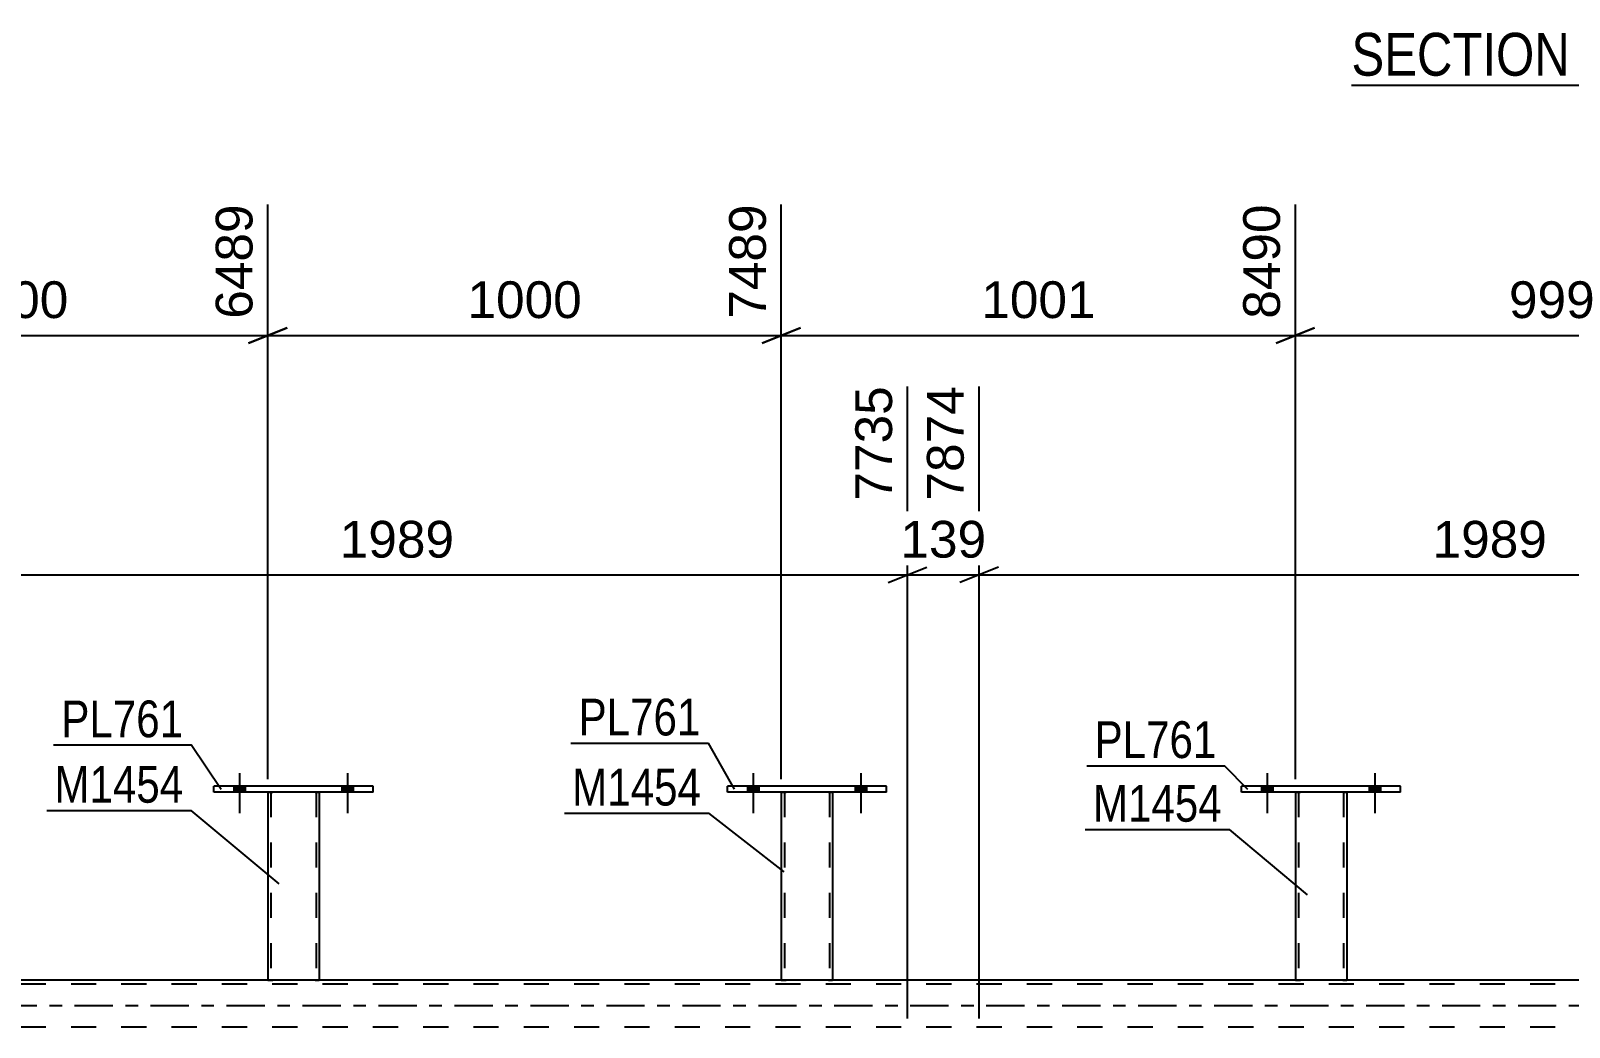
# Model space of a CAD drawing. Header units: millimetres. Extents: x 0 to 841, y 0 to 594.
# Drawn here: x 324.6 to 444.5, y 440.3 to 517.9 of the extents above; entities that cross this region are included whole.
import ezdxf

# ---------------------------------------------------------------- set-up
doc = ezdxf.new("R2010")
doc.units = ezdxf.units.MM
doc.linetypes.add('DXK_LINE_DOT2', pattern=[3.9198, 1.9599, -1.9599])
doc.linetypes.add('DXK_LINE_DOT3', pattern=[5.9187, 2.979, -0.9799, 0.9799, -0.9799])
doc.styles.add('Arial', font='ARIAL.TTF', dxfattribs={"height": 0.2})
doc.styles.add('Arial Narrow', font='ARIALN.TTF', dxfattribs={"height": 0.2})

# ---------------------------------------------------------------- blocks, each defined once
blk = doc.blocks.new('Unknown-317913800-12 - 1696')
at = {"color": 6, "linetype": 'Continuous'}
blk.add_line((427.54, 513.69), (455.19, 513.69), dxfattribs=at)
at = {"color": 0, "linetype": 'Continuous'}
for points in [[(445.65, 514.44), (445.65, 517.94), (427.54, 517.94), (427.54, 514.44)], [(449.26, 514.44), (449.26, 517.94), (446.7, 517.94), (446.7, 514.44)], [(451.58, 514.44), (451.58, 517.94), (450.31, 517.94), (450.31, 514.44)], [(455.19, 514.44), (455.19, 517.94), (452.63, 517.94), (452.63, 514.44)]]:
    blk.add_wipeout(points, dxfattribs=at)
at = {"color": 7, "linetype": 'Continuous', "style": 'Arial Narrow'}
for s, p in [('SECTION ', (427.54, 514.44)), ('A', (446.7, 514.44)), ('A', (452.63, 514.44)), ('-', (450.31, 514.44))]:
    blk.add_text(s, height=3.34, dxfattribs=at).set_placement(p)
blk = doc.blocks.new('Bolt-317913800-3298 - 2863')
at = {"linetype": 'Continuous'}
for points in [[(380.48, 458.6), (381.36, 458.6), (381.36, 459.08), (380.48, 459.08)], [(388.88, 458.6), (389.76, 458.6), (389.76, 459.08), (388.88, 459.08)]]:
    blk.add_hatch(color=1, dxfattribs=at).paths.add_polyline_path(points)
at = {"color": 1, "linetype": 'Continuous'}
for p, q in [((380.48, 459.08), (380.48, 458.6)), ((380.92, 460.08), (380.92, 456.96)), ((381.36, 459.08), (381.36, 458.6)), ((388.88, 459.08), (388.88, 458.6)), ((389.32, 460.08), (389.32, 456.96)), ((389.76, 459.08), (389.76, 458.6))]:
    blk.add_line(p, q, dxfattribs=at)
blk = doc.blocks.new('Bolt-317913800-2971 - 2863')
at = {"linetype": 'Continuous'}
for points in [[(420.53, 458.6), (421.41, 458.6), (421.41, 459.08), (420.53, 459.08)], [(428.93, 458.6), (429.81, 458.6), (429.81, 459.08), (428.93, 459.08)]]:
    blk.add_hatch(color=1, dxfattribs=at).paths.add_polyline_path(points)
at = {"color": 1, "linetype": 'Continuous'}
for p, q in [((420.53, 459.08), (420.53, 458.6)), ((420.97, 460.08), (420.97, 456.96)), ((421.41, 459.08), (421.41, 458.6)), ((428.93, 459.08), (428.93, 458.6)), ((429.37, 460.08), (429.37, 456.96)), ((429.81, 459.08), (429.81, 458.6))]:
    blk.add_line(p, q, dxfattribs=at)
blk = doc.blocks.new('Part-317913800-2928 - 2863')
at = {"color": 7, "linetype": 'DXK_LINE_DOT2'}
for p, q in [((760.92, 443.64), (83.56, 443.64)), ((760.92, 443.96), (103.12, 443.96)), ((347.12, 443.96), (343.12, 443.96)), ((387.12, 443.96), (383.12, 443.96)), ((427.17, 443.96), (423.17, 443.96)), ((760.92, 440.28), (83.56, 440.28))]:
    blk.add_line(p, q, dxfattribs=at)
at = {"color": 2, "linetype": 'Continuous'}
for p, q in [((343.12, 443.96), (307.12, 443.96)), ((383.12, 443.96), (347.12, 443.96)), ((423.17, 443.96), (387.12, 443.96)), ((463.12, 443.96), (427.17, 443.96))]:
    blk.add_line(p, q, dxfattribs=at)
at = {"color": 7, "linetype": 'DXK_LINE_DOT3'}
blk.add_line((73.56, 441.96), (760.92, 441.96), dxfattribs=at)
blk = doc.blocks.new('Bolt-317913800-2969 - 2863')
at = {"linetype": 'Continuous'}
for points in [[(380.48, 458.6), (381.36, 458.6), (381.36, 459.08), (380.48, 459.08)], [(388.88, 458.6), (389.76, 458.6), (389.76, 459.08), (388.88, 459.08)]]:
    blk.add_hatch(color=1, dxfattribs=at).paths.add_polyline_path(points)
at = {"color": 1, "linetype": 'Continuous'}
for p, q in [((380.48, 459.08), (380.48, 458.6)), ((380.92, 460.08), (380.92, 456.96)), ((381.36, 459.08), (381.36, 458.6)), ((388.88, 459.08), (388.88, 458.6)), ((389.32, 460.08), (389.32, 456.96)), ((389.76, 459.08), (389.76, 458.6))]:
    blk.add_line(p, q, dxfattribs=at)
blk = doc.blocks.new('Bolt-317913800-2970 - 2863')
at = {"linetype": 'Continuous'}
for points in [[(420.53, 458.6), (421.41, 458.6), (421.41, 459.08), (420.53, 459.08)], [(428.93, 458.6), (429.81, 458.6), (429.81, 459.08), (428.93, 459.08)]]:
    blk.add_hatch(color=1, dxfattribs=at).paths.add_polyline_path(points)
at = {"color": 1, "linetype": 'Continuous'}
for p, q in [((420.53, 459.08), (420.53, 458.6)), ((420.97, 460.08), (420.97, 456.96)), ((421.41, 459.08), (421.41, 458.6)), ((428.93, 459.08), (428.93, 458.6)), ((429.37, 460.08), (429.37, 456.96)), ((429.81, 459.08), (429.81, 458.6))]:
    blk.add_line(p, q, dxfattribs=at)
blk = doc.blocks.new('Part-317913800-2989 - 2863')
at = {"color": 2, "linetype": 'Continuous'}
for p, q in [((418.97, 458.6), (418.97, 459.08)), ((431.37, 459.08), (418.97, 459.08)), ((431.37, 458.6), (431.37, 459.08)), ((431.37, 458.6), (418.97, 458.6))]:
    blk.add_line(p, q, dxfattribs=at)
blk = doc.blocks.new('Part-317913800-2999 - 2863')
at = {"color": 2, "linetype": 'Continuous'}
for p, q in [((338.92, 458.6), (338.92, 459.08)), ((351.32, 459.08), (338.92, 459.08)), ((351.32, 458.6), (351.32, 459.08)), ((351.32, 458.6), (338.92, 458.6))]:
    blk.add_line(p, q, dxfattribs=at)
blk = doc.blocks.new('Part-317913800-3004 - 2863')
at = {"color": 2, "linetype": 'Continuous'}
for p, q in [((383.12, 458.6), (383.12, 443.96)), ((387.12, 458.6), (387.12, 443.96)), ((383.15, 443.96), (383.12, 443.96)), ((383.26, 443.96), (383.15, 443.96)), ((383.41, 443.96), (383.26, 443.96)), ((386.82, 443.96), (383.41, 443.96)), ((386.98, 443.96), (386.82, 443.96)), ((387.08, 443.96), (386.98, 443.96)), ((387.12, 443.96), (387.08, 443.96))]:
    blk.add_line(p, q, dxfattribs=at)
at = {"color": 7, "linetype": 'DXK_LINE_DOT2'}
for p, q in [((383.12, 458.6), (383.12, 458.6)), ((383.12, 458.6), (383.12, 458.6)), ((383.12, 458.6), (383.12, 458.6)), ((383.15, 458.6), (383.12, 458.6)), ((383.12, 458.6), (383.15, 458.6)), ((383.26, 458.6), (383.15, 458.6)), ((383.15, 458.6), (383.26, 458.6)), ((383.41, 458.6), (383.26, 458.6)), ((383.26, 458.6), (383.41, 458.6)), ((383.36, 458.6), (383.36, 458.6)), ((383.36, 458.6), (383.36, 443.96)), ((383.37, 458.6), (383.36, 458.6)), ((383.36, 458.6), (383.37, 458.6)), ((383.43, 458.6), (383.37, 458.6)), ((383.37, 458.6), (383.43, 458.6)), ((386.82, 458.6), (383.41, 458.6)), ((386.82, 458.6), (383.41, 458.6)), ((386.73, 458.6), (383.43, 458.6)), ((383.43, 458.6), (383.5, 458.6)), ((386.81, 458.6), (383.5, 458.6)), ((386.81, 458.6), (386.73, 458.6)), ((386.86, 458.6), (386.81, 458.6)), ((386.81, 458.6), (386.86, 458.6)), ((386.82, 458.6), (386.98, 458.6)), ((386.98, 458.6), (386.82, 458.6)), ((386.88, 458.6), (386.86, 458.6)), ((386.86, 458.6), (386.88, 458.6)), ((386.88, 458.6), (386.88, 458.6)), ((386.88, 458.6), (386.88, 443.96)), ((386.98, 458.6), (387.08, 458.6)), ((387.08, 458.6), (386.98, 458.6)), ((387.08, 458.6), (387.12, 458.6)), ((387.12, 458.6), (387.08, 458.6)), ((387.12, 458.6), (387.12, 458.6)), ((387.12, 458.6), (387.12, 458.6)), ((387.12, 458.6), (387.12, 458.6)), ((383.12, 443.96), (383.15, 443.96)), ((383.15, 443.96), (383.26, 443.96)), ((383.26, 443.96), (383.41, 443.96)), ((383.37, 443.96), (383.36, 443.96)), ((383.36, 443.96), (383.37, 443.96)), ((383.43, 443.96), (383.37, 443.96)), ((383.37, 443.96), (383.41, 443.96)), ((386.82, 443.96), (383.41, 443.96)), ((383.41, 443.96), (383.43, 443.96)), ((386.73, 443.96), (383.43, 443.96)), ((383.43, 443.96), (383.5, 443.96)), ((386.81, 443.96), (383.5, 443.96)), ((386.81, 443.96), (386.73, 443.96)), ((386.86, 443.96), (386.81, 443.96)), ((386.81, 443.96), (386.86, 443.96)), ((386.82, 443.96), (386.98, 443.96)), ((386.88, 443.96), (386.86, 443.96)), ((386.86, 443.96), (386.88, 443.96)), ((386.98, 443.96), (387.08, 443.96)), ((387.08, 443.96), (387.12, 443.96))]:
    blk.add_line(p, q, dxfattribs=at)
blk = doc.blocks.new('Part-317913800-3024 - 2863')
at = {"color": 2, "linetype": 'Continuous'}
for p, q in [((343.12, 458.6), (343.12, 443.96)), ((347.12, 458.6), (347.12, 443.96)), ((343.15, 443.96), (343.12, 443.96)), ((343.26, 443.96), (343.15, 443.96)), ((343.41, 443.96), (343.26, 443.96)), ((346.82, 443.96), (343.41, 443.96)), ((346.98, 443.96), (346.82, 443.96)), ((347.08, 443.96), (346.98, 443.96)), ((347.12, 443.96), (347.08, 443.96))]:
    blk.add_line(p, q, dxfattribs=at)
at = {"color": 7, "linetype": 'DXK_LINE_DOT2'}
for p, q in [((343.12, 458.6), (343.12, 458.6)), ((343.12, 458.6), (343.12, 458.6)), ((343.12, 458.6), (343.12, 458.6)), ((343.15, 458.6), (343.12, 458.6)), ((343.12, 458.6), (343.15, 458.6)), ((343.26, 458.6), (343.15, 458.6)), ((343.15, 458.6), (343.26, 458.6)), ((343.41, 458.6), (343.26, 458.6)), ((343.26, 458.6), (343.41, 458.6)), ((343.36, 458.6), (343.36, 458.6)), ((343.36, 458.6), (343.36, 443.96)), ((343.37, 458.6), (343.36, 458.6)), ((343.36, 458.6), (343.37, 458.6)), ((343.43, 458.6), (343.37, 458.6)), ((343.37, 458.6), (343.43, 458.6)), ((346.82, 458.6), (343.41, 458.6)), ((346.82, 458.6), (343.41, 458.6)), ((346.73, 458.6), (343.43, 458.6)), ((343.43, 458.6), (343.5, 458.6)), ((346.81, 458.6), (343.5, 458.6)), ((346.81, 458.6), (346.73, 458.6)), ((346.86, 458.6), (346.81, 458.6)), ((346.81, 458.6), (346.86, 458.6)), ((346.82, 458.6), (346.98, 458.6)), ((346.98, 458.6), (346.82, 458.6)), ((346.88, 458.6), (346.86, 458.6)), ((346.86, 458.6), (346.88, 458.6)), ((346.88, 458.6), (346.88, 458.6)), ((346.88, 458.6), (346.88, 443.96)), ((346.98, 458.6), (347.08, 458.6)), ((347.08, 458.6), (346.98, 458.6)), ((347.08, 458.6), (347.12, 458.6)), ((347.12, 458.6), (347.08, 458.6)), ((347.12, 458.6), (347.12, 458.6)), ((347.12, 458.6), (347.12, 458.6)), ((347.12, 458.6), (347.12, 458.6)), ((343.12, 443.96), (343.15, 443.96)), ((343.15, 443.96), (343.26, 443.96)), ((343.26, 443.96), (343.41, 443.96)), ((343.37, 443.96), (343.36, 443.96)), ((343.36, 443.96), (343.37, 443.96)), ((343.43, 443.96), (343.37, 443.96)), ((343.37, 443.96), (343.41, 443.96)), ((346.82, 443.96), (343.41, 443.96)), ((343.41, 443.96), (343.43, 443.96)), ((346.73, 443.96), (343.43, 443.96)), ((343.43, 443.96), (343.5, 443.96)), ((346.81, 443.96), (343.5, 443.96)), ((346.81, 443.96), (346.73, 443.96)), ((346.86, 443.96), (346.81, 443.96)), ((346.81, 443.96), (346.86, 443.96)), ((346.82, 443.96), (346.98, 443.96)), ((346.88, 443.96), (346.86, 443.96)), ((346.86, 443.96), (346.88, 443.96)), ((346.98, 443.96), (347.08, 443.96)), ((347.08, 443.96), (347.12, 443.96))]:
    blk.add_line(p, q, dxfattribs=at)
blk = doc.blocks.new('Part-317913800-3067 - 2863')
at = {"color": 2, "linetype": 'Continuous'}
for p, q in [((378.92, 458.6), (378.92, 459.08)), ((391.32, 459.08), (378.92, 459.08)), ((391.32, 458.6), (391.32, 459.08)), ((391.32, 458.6), (378.92, 458.6))]:
    blk.add_line(p, q, dxfattribs=at)
blk = doc.blocks.new('Part-317913800-3072 - 2863')
at = {"color": 2, "linetype": 'Continuous'}
for p, q in [((423.17, 458.6), (423.17, 443.96)), ((427.17, 458.6), (427.17, 443.96)), ((423.21, 443.96), (423.17, 443.96)), ((423.31, 443.96), (423.21, 443.96)), ((423.47, 443.96), (423.31, 443.96)), ((426.87, 443.96), (423.47, 443.96)), ((427.03, 443.96), (426.87, 443.96)), ((427.13, 443.96), (427.03, 443.96)), ((427.17, 443.96), (427.13, 443.96))]:
    blk.add_line(p, q, dxfattribs=at)
at = {"color": 7, "linetype": 'DXK_LINE_DOT2'}
for p, q in [((423.17, 458.6), (423.17, 458.6)), ((423.17, 458.6), (423.17, 458.6)), ((423.17, 458.6), (423.17, 458.6)), ((423.21, 458.6), (423.17, 458.6)), ((423.17, 458.6), (423.21, 458.6)), ((423.31, 458.6), (423.21, 458.6)), ((423.21, 458.6), (423.31, 458.6)), ((423.47, 458.6), (423.31, 458.6)), ((423.31, 458.6), (423.47, 458.6)), ((423.41, 458.6), (423.41, 458.6)), ((423.41, 458.6), (423.41, 443.96)), ((423.43, 458.6), (423.41, 458.6)), ((423.41, 458.6), (423.43, 458.6)), ((423.48, 458.6), (423.43, 458.6)), ((423.43, 458.6), (423.48, 458.6)), ((426.87, 458.6), (423.47, 458.6)), ((426.87, 458.6), (423.47, 458.6)), ((426.78, 458.6), (423.48, 458.6)), ((423.48, 458.6), (423.56, 458.6)), ((426.86, 458.6), (423.56, 458.6)), ((426.86, 458.6), (426.78, 458.6)), ((426.91, 458.6), (426.86, 458.6)), ((426.86, 458.6), (426.91, 458.6)), ((426.87, 458.6), (427.03, 458.6)), ((427.03, 458.6), (426.87, 458.6)), ((426.93, 458.6), (426.91, 458.6)), ((426.91, 458.6), (426.93, 458.6)), ((426.93, 458.6), (426.93, 458.6)), ((426.93, 458.6), (426.93, 443.96)), ((427.03, 458.6), (427.13, 458.6)), ((427.13, 458.6), (427.03, 458.6)), ((427.13, 458.6), (427.17, 458.6)), ((427.17, 458.6), (427.13, 458.6)), ((427.17, 458.6), (427.17, 458.6)), ((427.17, 458.6), (427.17, 458.6)), ((427.17, 458.6), (427.17, 458.6)), ((423.17, 443.96), (423.21, 443.96)), ((423.21, 443.96), (423.31, 443.96)), ((423.31, 443.96), (423.47, 443.96)), ((423.43, 443.96), (423.41, 443.96)), ((423.41, 443.96), (423.43, 443.96)), ((423.48, 443.96), (423.43, 443.96)), ((423.43, 443.96), (423.47, 443.96)), ((426.87, 443.96), (423.47, 443.96)), ((423.47, 443.96), (423.48, 443.96)), ((426.78, 443.96), (423.48, 443.96)), ((423.48, 443.96), (423.56, 443.96)), ((426.86, 443.96), (423.56, 443.96)), ((426.86, 443.96), (426.78, 443.96)), ((426.91, 443.96), (426.86, 443.96)), ((426.86, 443.96), (426.91, 443.96)), ((426.87, 443.96), (427.03, 443.96)), ((426.93, 443.96), (426.91, 443.96)), ((426.91, 443.96), (426.93, 443.96)), ((427.03, 443.96), (427.13, 443.96)), ((427.13, 443.96), (427.17, 443.96))]:
    blk.add_line(p, q, dxfattribs=at)
blk = doc.blocks.new('Bolt-317913800-3253 - 2863')
at = {"linetype": 'Continuous'}
for points in [[(340.48, 458.6), (341.36, 458.6), (341.36, 459.08), (340.48, 459.08)], [(348.88, 458.6), (349.76, 458.6), (349.76, 459.08), (348.88, 459.08)]]:
    blk.add_hatch(color=1, dxfattribs=at).paths.add_polyline_path(points)
at = {"color": 1, "linetype": 'Continuous'}
for p, q in [((340.48, 459.08), (340.48, 458.6)), ((340.92, 460.08), (340.92, 456.96)), ((341.36, 459.08), (341.36, 458.6)), ((348.88, 459.08), (348.88, 458.6)), ((349.32, 460.08), (349.32, 456.96)), ((349.76, 459.08), (349.76, 458.6))]:
    blk.add_line(p, q, dxfattribs=at)
blk = doc.blocks.new('Bolt-317913800-3254 - 2863')
at = {"linetype": 'Continuous'}
for points in [[(340.48, 458.6), (341.36, 458.6), (341.36, 459.08), (340.48, 459.08)], [(348.88, 458.6), (349.76, 458.6), (349.76, 459.08), (348.88, 459.08)]]:
    blk.add_hatch(color=1, dxfattribs=at).paths.add_polyline_path(points)
at = {"color": 1, "linetype": 'Continuous'}
for p, q in [((340.48, 459.08), (340.48, 458.6)), ((340.92, 460.08), (340.92, 456.96)), ((341.36, 459.08), (341.36, 458.6)), ((348.88, 459.08), (348.88, 458.6)), ((349.32, 460.08), (349.32, 456.96)), ((349.76, 459.08), (349.76, 458.6))]:
    blk.add_line(p, q, dxfattribs=at)
blk = doc.blocks.new('StraightDimension-317913800-17836 - 2863')
at = {"color": 7, "linetype": 'Continuous'}
for p, q in [((383.12, 459.6), (383.12, 504.4)), ((423.17, 459.6), (423.17, 504.4)), ((384.62, 494.8), (381.62, 493.6)), ((383.12, 494.2), (423.17, 494.2)), ((421.67, 493.6), (424.67, 494.8))]:
    blk.add_line(p, q, dxfattribs=at)
at = {"color": 0}
blk.add_wipeout([(408.19, 494.95), (408.19, 499.15), (398.1, 499.15), (398.1, 494.95)], dxfattribs=at)
at = {"color": 3, "style": 'Arial'}
blk.add_text('1001', height=2.865, dxfattribs=at).set_placement((398.7, 495.55))
at = {"color": 0, "linetype": 'Continuous'}
blk.add_wipeout([(422.57, 505), (418.37, 505), (418.37, 494.9), (422.57, 494.9)], dxfattribs=at)
at = {"color": 3, "linetype": 'Continuous', "style": 'Arial'}
blk.add_text('8490', height=2.865, rotation=90.0002, dxfattribs=at).set_placement((421.97, 495.5))
blk = doc.blocks.new('StraightDimension-317913800-17837 - 2863')
at = {"color": 7, "linetype": 'Continuous'}
for p, q in [((343.12, 459.6), (343.12, 504.4)), ((383.12, 459.6), (383.12, 504.4)), ((344.62, 494.8), (341.62, 493.6)), ((343.12, 494.2), (383.12, 494.2)), ((381.62, 493.6), (384.62, 494.8))]:
    blk.add_line(p, q, dxfattribs=at)
at = {"color": 0}
blk.add_wipeout([(368.16, 494.95), (368.16, 499.15), (358.07, 499.15), (358.07, 494.95)], dxfattribs=at)
at = {"color": 3, "style": 'Arial'}
blk.add_text('1000', height=2.865, dxfattribs=at).set_placement((358.67, 495.55))
at = {"color": 0, "linetype": 'Continuous'}
blk.add_wipeout([(382.52, 505), (378.32, 505), (378.32, 494.9), (382.52, 494.9)], dxfattribs=at)
at = {"color": 3, "linetype": 'Continuous', "style": 'Arial'}
blk.add_text('7489', height=2.865, rotation=90.0002, dxfattribs=at).set_placement((381.92, 495.5))
blk = doc.blocks.new('StraightDimension-317913800-3621 - 2863')
at = {"color": 7, "linetype": 'Continuous'}
for p, q in [((398.53, 440.96), (398.53, 490.22)), ((478.08, 440.96), (478.08, 490.22)), ((400.03, 476.13), (397.03, 474.93)), ((476.58, 474.93), (479.58, 476.13)), ((398.53, 475.53), (478.08, 475.53))]:
    blk.add_line(p, q, dxfattribs=at)
at = {"color": 0, "linetype": 'Continuous'}
blk.add_wipeout([(477.48, 490.82), (473.28, 490.82), (473.28, 480.73), (477.48, 480.73)], dxfattribs=at)
at = {"color": 0}
blk.add_wipeout([(443.35, 476.28), (443.35, 480.48), (433.26, 480.48), (433.26, 476.28)], dxfattribs=at)
at = {"color": 3, "linetype": 'Continuous', "style": 'Arial'}
blk.add_text('9863', height=2.865, rotation=90.0002, dxfattribs=at).set_placement((476.88, 481.33))
at = {"color": 3, "style": 'Arial'}
blk.add_text('1989', height=2.865, dxfattribs=at).set_placement((433.86, 476.88))
blk = doc.blocks.new('StraightDimension-317913800-3579 - 2863')
at = {"color": 7, "linetype": 'Continuous'}
for p, q in [((313.39, 440.96), (313.39, 490.22)), ((392.95, 440.96), (392.95, 490.22)), ((314.89, 476.13), (311.89, 474.93)), ((391.45, 474.93), (394.45, 476.13)), ((313.39, 475.53), (392.95, 475.53))]:
    blk.add_line(p, q, dxfattribs=at)
at = {"color": 0, "linetype": 'Continuous'}
blk.add_wipeout([(392.35, 490.82), (388.15, 490.82), (388.15, 480.73), (392.35, 480.73)], dxfattribs=at)
at = {"color": 0}
blk.add_wipeout([(358.22, 476.28), (358.22, 480.48), (348.12, 480.48), (348.12, 476.28)], dxfattribs=at)
at = {"color": 3, "linetype": 'Continuous', "style": 'Arial'}
blk.add_text('7735', height=2.865, rotation=90.0002, dxfattribs=at).set_placement((391.75, 481.33))
at = {"color": 3, "style": 'Arial'}
blk.add_text('1989', height=2.865, dxfattribs=at).set_placement((348.72, 476.88))
blk = doc.blocks.new('StraightDimension-317913800-3607 - 2863')
at = {"color": 7, "linetype": 'Continuous'}
for p, q in [((392.95, 440.96), (392.95, 490.22)), ((398.53, 440.96), (398.53, 490.22)), ((391.45, 474.93), (394.45, 476.13)), ((400.03, 476.13), (397.03, 474.93)), ((392.95, 475.53), (398.53, 475.53))]:
    blk.add_line(p, q, dxfattribs=at)
at = {"color": 0}
blk.add_wipeout([(399.67, 476.28), (399.67, 480.48), (391.8, 480.48), (391.8, 476.28)], dxfattribs=at)
at = {"color": 3, "style": 'Arial'}
blk.add_text('139', height=2.865, dxfattribs=at).set_placement((392.4, 476.88))
at = {"color": 0, "linetype": 'Continuous'}
blk.add_wipeout([(397.93, 490.82), (393.73, 490.82), (393.73, 480.73), (397.93, 480.73)], dxfattribs=at)
at = {"color": 3, "linetype": 'Continuous', "style": 'Arial'}
blk.add_text('7874', height=2.865, rotation=90.0002, dxfattribs=at).set_placement((397.33, 481.33))
blk = doc.blocks.new('StraightDimension-317913800-17838 - 2863')
at = {"color": 7, "linetype": 'Continuous'}
for p, q in [((303.12, 459.6), (303.12, 504.4)), ((343.12, 459.6), (343.12, 504.4)), ((304.62, 494.8), (301.62, 493.6)), ((303.12, 494.2), (343.12, 494.2)), ((341.62, 493.6), (344.62, 494.8))]:
    blk.add_line(p, q, dxfattribs=at)
at = {"color": 0}
blk.add_wipeout([(328.17, 494.95), (328.17, 499.15), (318.07, 499.15), (318.07, 494.95)], dxfattribs=at)
at = {"color": 3, "style": 'Arial'}
blk.add_text('1000', height=2.865, dxfattribs=at).set_placement((318.67, 495.55))
at = {"color": 0, "linetype": 'Continuous'}
blk.add_wipeout([(342.52, 505), (338.32, 505), (338.32, 494.9), (342.52, 494.9)], dxfattribs=at)
at = {"color": 3, "linetype": 'Continuous', "style": 'Arial'}
blk.add_text('6489', height=2.865, rotation=90.0002, dxfattribs=at).set_placement((341.92, 495.5))
blk = doc.blocks.new('StraightDimension-317913800-17835 - 2863')
at = {"color": 7, "linetype": 'Continuous'}
for p, q in [((423.17, 459.6), (423.17, 504.4)), ((463.12, 459.6), (463.12, 504.4)), ((424.67, 494.8), (421.67, 493.6)), ((423.17, 494.2), (463.12, 494.2)), ((461.62, 493.6), (464.62, 494.8))]:
    blk.add_line(p, q, dxfattribs=at)
at = {"color": 0}
blk.add_wipeout([(447.08, 494.95), (447.08, 499.15), (439.21, 499.15), (439.21, 494.95)], dxfattribs=at)
at = {"color": 3, "style": 'Arial'}
blk.add_text('999', height=2.865, dxfattribs=at).set_placement((439.81, 495.55))
at = {"color": 0, "linetype": 'Continuous'}
blk.add_wipeout([(462.52, 505), (458.32, 505), (458.32, 494.9), (462.52, 494.9)], dxfattribs=at)
at = {"color": 3, "linetype": 'Continuous', "style": 'Arial'}
blk.add_text('9489', height=2.865, rotation=90.0002, dxfattribs=at).set_placement((461.92, 495.5))
blk = doc.blocks.new('Mark-317913800-2985 - 2863')
at = {"color": 30, "linetype": 'Continuous'}
for p in [(406.93, 460.66), (419.47, 458.81)]:
    blk.add_line(p, (417.64, 460.66), dxfattribs=at)
at = {"color": 0}
blk.add_wipeout([(417.04, 461.26), (417.04, 464.26), (407.53, 464.26), (407.53, 461.26)], dxfattribs=at)
blk.add_wipeout([(417.04, 461.26), (417.04, 464.26), (407.53, 464.26), (407.53, 461.26)], dxfattribs=at)
at = {"color": 3, "style": 'Arial Narrow'}
blk.add_text('PL761', height=2.863, dxfattribs=at).set_placement((407.53, 461.26))
blk = doc.blocks.new('Mark-317913800-2995 - 2863')
at = {"color": 30, "linetype": 'Continuous'}
for p in [(326.43, 462.28), (339.48, 458.8)]:
    blk.add_line(p, (337.14, 462.28), dxfattribs=at)
at = {"color": 0}
blk.add_wipeout([(336.54, 462.88), (336.54, 465.88), (327.03, 465.88), (327.03, 462.88)], dxfattribs=at)
blk.add_wipeout([(336.54, 462.88), (336.54, 465.88), (327.03, 465.88), (327.03, 462.88)], dxfattribs=at)
at = {"color": 3, "style": 'Arial Narrow'}
blk.add_text('PL761', height=2.863, dxfattribs=at).set_placement((327.03, 462.88))
blk = doc.blocks.new('Mark-317913800-3000 - 2863')
at = {"color": 30, "linetype": 'Continuous'}
for p in [(366.23, 456.96), (383.34, 452.39)]:
    blk.add_line(p, (377.48, 456.96), dxfattribs=at)
at = {"color": 0}
blk.add_wipeout([(376.88, 457.56), (376.88, 460.56), (366.83, 460.56), (366.83, 457.56)], dxfattribs=at)
blk.add_wipeout([(376.88, 457.56), (376.88, 460.56), (366.83, 460.56), (366.83, 457.56)], dxfattribs=at)
at = {"color": 3, "style": 'Arial Narrow'}
blk.add_text('M1454', height=2.863, dxfattribs=at).set_placement((366.83, 457.56))
blk = doc.blocks.new('Mark-317913800-3020 - 2863')
at = {"color": 30, "linetype": 'Continuous'}
for p in [(325.89, 457.18), (343.99, 451.45)]:
    blk.add_line(p, (337.14, 457.18), dxfattribs=at)
at = {"color": 0}
blk.add_wipeout([(336.54, 457.78), (336.54, 460.78), (326.49, 460.78), (326.49, 457.78)], dxfattribs=at)
blk.add_wipeout([(336.54, 457.78), (336.54, 460.78), (326.49, 460.78), (326.49, 457.78)], dxfattribs=at)
at = {"color": 3, "style": 'Arial Narrow'}
blk.add_text('M1454', height=2.863, dxfattribs=at).set_placement((326.49, 457.78))
blk = doc.blocks.new('Mark-317913800-3063 - 2863')
at = {"color": 30, "linetype": 'Continuous'}
for p in [(366.73, 462.42), (379.48, 458.83)]:
    blk.add_line(p, (377.44, 462.42), dxfattribs=at)
at = {"color": 0}
blk.add_wipeout([(376.84, 463.02), (376.84, 466.02), (367.33, 466.02), (367.33, 463.02)], dxfattribs=at)
blk.add_wipeout([(376.84, 463.02), (376.84, 466.02), (367.33, 466.02), (367.33, 463.02)], dxfattribs=at)
at = {"color": 3, "style": 'Arial Narrow'}
blk.add_text('PL761', height=2.863, dxfattribs=at).set_placement((367.33, 463.02))
blk = doc.blocks.new('Mark-317913800-3068 - 2863')
at = {"color": 30, "linetype": 'Continuous'}
for p in [(406.8, 455.7), (424.12, 450.61)]:
    blk.add_line(p, (418.05, 455.7), dxfattribs=at)
at = {"color": 0}
blk.add_wipeout([(417.45, 456.3), (417.45, 459.3), (407.4, 459.3), (407.4, 456.3)], dxfattribs=at)
blk.add_wipeout([(417.45, 456.3), (417.45, 459.3), (407.4, 459.3), (407.4, 456.3)], dxfattribs=at)
at = {"color": 3, "style": 'Arial Narrow'}
blk.add_text('M1454', height=2.863, dxfattribs=at).set_placement((407.4, 456.3))

msp = doc.modelspace()

# ---------------------------------------------------------------- block references
for name in ['Unknown-317913800-12 - 1696', 'Part-317913800-2999 - 2863', 'Bolt-317913800-3253 - 2863', 'Bolt-317913800-3254 - 2863', 'Part-317913800-3067 - 2863', 'Bolt-317913800-3298 - 2863', 'Bolt-317913800-2969 - 2863', 'Part-317913800-2989 - 2863', 'Bolt-317913800-2971 - 2863', 'Bolt-317913800-2970 - 2863', 'Part-317913800-3024 - 2863', 'Part-317913800-3004 - 2863', 'Part-317913800-3072 - 2863', 'Part-317913800-2928 - 2863']:
    msp.add_blockref(name, (0, 0))

# ---------------------------------------------------------------- next in the draw order: block references
msp.add_blockref('StraightDimension-317913800-17836 - 2863', (0, 0))

# ---------------------------------------------------------------- next in the draw order: block references
for name in ['StraightDimension-317913800-17837 - 2863', 'StraightDimension-317913800-3621 - 2863']:
    msp.add_blockref(name, (0, 0))

# ---------------------------------------------------------------- next in the draw order: block references
for name in ['StraightDimension-317913800-17835 - 2863', 'StraightDimension-317913800-3579 - 2863', 'Mark-317913800-2985 - 2863']:
    msp.add_blockref(name, (0, 0))

# ---------------------------------------------------------------- next in the draw order: block references
for name in ['StraightDimension-317913800-17838 - 2863', 'StraightDimension-317913800-3607 - 2863', 'Mark-317913800-3000 - 2863', 'Mark-317913800-3068 - 2863']:
    msp.add_blockref(name, (0, 0))

# ---------------------------------------------------------------- next in the draw order: block references
for name in ['Mark-317913800-2995 - 2863', 'Mark-317913800-3063 - 2863']:
    msp.add_blockref(name, (0, 0))

# ---------------------------------------------------------------- next in the draw order: block references
msp.add_blockref('Mark-317913800-3020 - 2863', (0, 0))

doc.saveas('drawing.dxf')
